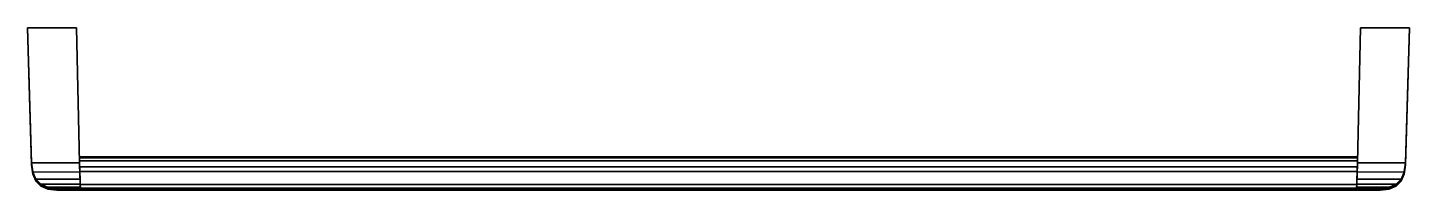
# Model space of a CAD drawing. Header units: millimetres. Extents: x -115 to 115, y -27 to 0.
import ezdxf

# ---------------------------------------------------------------- set-up
doc = ezdxf.new("R2010")
doc.units = ezdxf.units.MM
doc.header["$MEASUREMENT"] = 0
doc.layers.add('METAL', color=118, linetype='Continuous')

msp = doc.modelspace()

# ---------------------------------------------------------------- meshes
at = {"layer": 'METAL'}
mesh = msp.add_polyface(dxfattribs=at)
corners = [(-106.89, 0, -2.16), (-115, 0, -2.16), (-115, 0, -0.98), (-106.89, 0, -0.98), (-114.33, -22.45, -4.5), (-115, 0, -4.5), (-106.89, 0, -4.5), (-106.35, -22.47, -4.5), (-106.89, 0, 4.88), (-115, 0, 4.88), (-114.33, -22.45, 4.88), (-106.36, -22.46, 4.88), (-114.33, -22.74, 2.53), (-115, 0, 2.53), (-115, 0, 1.36), (-114.33, -22.78, 1.36), (-114.16, -24.25, 2.53), (-114.16, -24.29, 1.36), (-106.89, 0, 4.24), (-106.89, 0, 3.72), (-115, 0, 3.72), (-115, 0, 4.24), (-106.89, 0, 0.19), (-115, 0, 0.19), (-115, 0, 1.36), (-106.89, 0, 1.36), (-115, 0, -3.86), (-115, 0, -3.34), (-106.89, 0, -3.34), (-106.89, 0, -3.86), (-114.33, -22.53, -3.86), (-114.33, -22.59, -3.34), (-115, 0, -3.34), (-115, 0, -3.86), (-114.33, -22.82, 0.19), (-115, 0, 0.19), (-115, 0, -0.98), (-114.33, -22.78, -0.98), (-115, 0, 4.24), (-115, 0, 3.72), (-114.33, -22.59, 3.72), (-114.33, -22.53, 4.24), (-113.66, -25.22, -3.86), (-113.66, -25.29, -3.34), (-114.16, -24.11, -3.34), (-114.16, -24.04, -3.86), (-114.16, -24.11, 3.72), (-113.66, -25.29, 3.72), (-113.66, -25.22, 4.24), (-114.16, -24.04, 4.24), (-114.16, -24.29, -0.98), (-114.16, -24.33, 0.19), (-106.89, 0, 2.53), (-115, 0, 2.53), (-114.33, -22.74, -2.16), (-115, 0, -2.16), (-114.16, -24.25, -2.16), (-106.89, 0, 4.88), (-115, 0, 4.88), (-115, 0, -4.5), (-106.89, 0, -4.5), (-114.33, -22.45, -4.5), (-115, 0, -4.5), (-115, 0, 4.88), (-114.33, -22.45, 4.88), (-113.66, -25.15, -4.5), (-114.16, -23.97, -4.5), (-113.66, -25.15, 4.88), (-114.16, -23.97, 4.88), (-113.66, -25.43, 2.53), (-114.16, -23.97, -4.5), (-106.3, -24.03, -4.5), (-114.16, -23.97, 4.88), (-106.31, -24.02, 4.88), (-113.66, -25.15, 4.88), (-106.27, -25.14, 4.88), (-106.27, -25.22, -4.5), (-113.66, -25.15, -4.5)]
mesh.append_faces([[corners[k] for k in face] for face in [(0, 1, 2, 3), (4, 5, 6, 7), (8, 9, 10, 11), (12, 13, 14, 15), (16, 12, 15, 17), (18, 19, 20, 21), (22, 23, 24, 25), (26, 27, 28, 29), (30, 31, 32, 33), (34, 35, 36, 37), (38, 39, 40, 41), (42, 43, 44, 45), (46, 47, 48, 49), (45, 44, 31, 30), (34, 37, 50, 51), (40, 46, 49, 41), (22, 3, 2, 23), (34, 15, 14, 35), (17, 15, 34, 51), (52, 25, 24, 53), (54, 37, 36, 55), (56, 50, 37, 54), (57, 18, 21, 58), (53, 20, 19, 52), (59, 26, 29, 60), (0, 28, 27, 1), (61, 30, 33, 62), (55, 32, 31, 54), (63, 38, 41, 64), (40, 39, 13, 12), (65, 42, 45, 66), (49, 48, 67, 68), (47, 46, 16, 69), (66, 45, 30, 61), (54, 31, 44, 56), (41, 49, 68, 64), (46, 40, 12, 16), (70, 4, 7, 71), (11, 10, 72, 73), (73, 72, 74, 75), (71, 76, 77, 70)]])
mesh = msp.add_polyface(dxfattribs=at)
corners = [(-110.12, -26.95, -2.16), (-106.22, -26.95, -2.16), (-106.22, -26.99, -0.98), (-110.12, -26.99, -0.98), (-106.36, -22.47, -2.16), (-106.89, 0, -2.16), (-106.89, 0, -0.98), (-106.36, -22.47, -0.98), (-110.12, -26.74, 4.24), (-110.12, -26.81, 3.72), (-106.22, -26.81, 3.72), (-106.22, -26.74, 4.24), (-110.12, -27.03, 0.19), (-106.22, -27.03, 0.19), (-106.22, -26.99, 1.36), (-110.12, -26.99, 1.36), (-106.22, -26.74, -3.86), (-106.22, -26.81, -3.34), (-110.12, -26.81, -3.34), (-110.12, -26.74, -3.86), (-106.89, 0, 4.24), (-106.36, -22.47, 4.24), (-106.36, -22.47, 3.72), (-106.89, 0, 3.72), (-106.36, -22.47, 0.19), (-106.89, 0, 0.19), (-106.89, 0, 1.36), (-106.36, -22.47, 1.36), (-106.89, 0, -3.86), (-106.89, 0, -3.34), (-106.36, -22.47, -3.34), (-106.36, -22.47, -3.86), (-110.12, -26.95, 2.53), (-106.22, -26.95, 2.53), (-106.89, 0, 2.53), (-106.36, -22.47, 2.53), (-110.12, -26.66, 4.88), (-106.22, -26.66, 4.88), (-106.22, -26.66, -4.5), (-110.12, -26.66, -4.5), (-106.89, 0, 4.88), (-106.36, -22.46, 4.88), (-106.89, 0, -4.5), (-106.35, -22.47, -4.5), (-106.3, -24.03, -4.5), (-106.31, -24.03, -3.86), (-106.31, -24.03, -3.34), (-106.31, -24.03, -2.16), (-106.31, -24.03, -0.98), (-106.31, -24.03, 0.19), (-106.31, -24.02, 1.36), (-106.31, -24.02, 2.53), (-106.31, -24.02, 3.72), (-106.31, -24.02, 4.24), (-106.31, -24.02, 4.88), (-106.27, -25.14, 4.88), (-106.27, -25.15, 4.24), (-106.27, -25.15, 3.72), (-106.28, -25.16, 2.53), (-106.28, -25.17, 1.36), (-106.28, -25.18, 0.19), (-106.28, -25.19, -0.98), (-106.28, -25.2, -2.16), (-106.27, -25.21, -3.34), (-106.27, -25.21, -3.86), (-110.12, -26.66, -4.5), (-111.63, -26.49, -4.5), (-106.23, -26.43, -4.5), (-106.22, -26.66, -4.5), (-106.23, -26.54, 4.88), (-111.63, -26.49, 4.88), (-110.12, -26.66, 4.88), (-106.22, -26.66, 4.88)]
mesh.append_faces([[corners[k] for k in face] for face in [(0, 1, 2, 3), (4, 5, 6, 7), (8, 9, 10, 11), (12, 13, 14, 15), (16, 17, 18, 19), (20, 21, 22, 23), (24, 25, 26, 27), (28, 29, 30, 31), (12, 3, 2, 13), (25, 24, 7, 6), (32, 15, 14, 33), (34, 35, 27, 26), (36, 8, 11, 37), (33, 10, 9, 32), (38, 16, 19, 39), (0, 18, 17, 1), (40, 41, 21, 20), (34, 23, 22, 35), (42, 28, 31, 43), (5, 4, 30, 29), (44, 43, 31, 45), (45, 31, 30, 46), (46, 30, 4, 47), (47, 4, 7, 48), (48, 7, 24, 49), (49, 24, 27, 50), (50, 27, 35, 51), (51, 35, 22, 52), (52, 22, 21, 53), (53, 21, 41, 54), (54, 55, 56, 53), (53, 56, 57, 52), (52, 57, 58, 51), (51, 58, 59, 50), (50, 59, 60, 49), (49, 60, 61, 48), (48, 61, 62, 47), (62, 63, 46, 47), (46, 63, 64, 45), (65, 66, 67, 68), (69, 70, 71, 72)]])
mesh = msp.add_polyface(dxfattribs=at)
corners = [(110.2, -26.95, -2.16), (110.2, -26.99, -0.98), (106.3, -26.99, -0.98), (106.3, -26.95, -2.16), (106.44, -22.47, -2.16), (106.44, -22.47, -0.98), (106.97, 0, -0.98), (106.97, 0, -2.16), (110.2, -26.74, 4.24), (106.3, -26.74, 4.24), (106.3, -26.81, 3.72), (110.2, -26.81, 3.72), (110.2, -27.03, 0.19), (110.2, -26.99, 1.36), (106.3, -26.99, 1.36), (106.3, -27.03, 0.19), (106.3, -26.74, -3.86), (110.2, -26.74, -3.86), (110.2, -26.81, -3.34), (106.3, -26.81, -3.34), (106.97, 0, 4.24), (106.97, 0, 3.72), (106.44, -22.47, 3.72), (106.44, -22.47, 4.24), (106.44, -22.47, 0.19), (106.44, -22.47, 1.36), (106.97, 0, 1.36), (106.97, 0, 0.19), (106.97, 0, -3.86), (106.44, -22.47, -3.86), (106.44, -22.47, -3.34), (106.97, 0, -3.34), (110.2, -26.95, 2.53), (106.3, -26.95, 2.53), (106.97, 0, 2.53), (106.44, -22.47, 2.53), (110.2, -26.66, 4.88), (106.3, -26.66, 4.88), (106.3, -26.66, -4.5), (110.2, -26.66, -4.5), (106.97, 0, 4.88), (106.44, -22.46, 4.88), (106.97, 0, -4.5), (106.43, -22.47, -4.5), (106.39, -24.03, -4.5), (106.39, -24.03, -3.86), (106.39, -24.03, -3.34), (106.39, -24.03, -2.16), (106.39, -24.03, -0.98), (106.4, -24.03, 0.19), (106.39, -24.02, 1.36), (106.39, -24.02, 2.53), (106.39, -24.02, 3.72), (106.39, -24.02, 4.24), (106.39, -24.02, 4.88), (106.35, -25.15, 4.24), (106.35, -25.14, 4.88), (106.35, -25.15, 3.72), (106.36, -25.16, 2.53), (106.36, -25.17, 1.36), (106.36, -25.18, 0.19), (106.36, -25.19, -0.98), (106.36, -25.2, -2.16), (106.35, -25.21, -3.34), (106.35, -25.21, -3.86), (106.35, -25.22, -4.5), (106.31, -26.54, 4.88), (106.3, -26.66, 4.88), (110.2, -26.66, 4.88), (111.71, -26.49, 4.88)]
mesh.append_faces([[corners[k] for k in face] for face in [(0, 1, 2, 3), (4, 5, 6, 7), (8, 9, 10, 11), (12, 13, 14, 15), (16, 17, 18, 19), (20, 21, 22, 23), (24, 25, 26, 27), (28, 29, 30, 31), (12, 15, 2, 1), (27, 6, 5, 24), (32, 33, 14, 13), (34, 26, 25, 35), (36, 37, 9, 8), (33, 32, 11, 10), (38, 39, 17, 16), (0, 3, 19, 18), (40, 20, 23, 41), (34, 35, 22, 21), (42, 43, 29, 28), (7, 31, 30, 4), (44, 45, 29, 43), (45, 46, 30, 29), (46, 47, 4, 30), (47, 48, 5, 4), (48, 49, 24, 5), (49, 50, 25, 24), (50, 51, 35, 25), (51, 52, 22, 35), (52, 53, 23, 22), (53, 54, 41, 23), (54, 53, 55, 56), (53, 52, 57, 55), (52, 51, 58, 57), (51, 50, 59, 58), (50, 49, 60, 59), (49, 48, 61, 60), (48, 47, 62, 61), (62, 47, 46, 63), (46, 45, 64, 63), (45, 44, 65, 64), (66, 67, 68, 69)]])
mesh = msp.add_polyface(dxfattribs=at)
corners = [(106.97, 0, -2.16), (106.97, 0, -0.98), (115.08, 0, -0.98), (115.08, 0, -2.16), (114.41, -22.45, -4.5), (106.43, -22.47, -4.5), (106.97, 0, -4.5), (115.08, 0, -4.5), (106.97, 0, 4.88), (106.44, -22.46, 4.88), (114.41, -22.45, 4.88), (115.08, 0, 4.88), (114.41, -22.74, 2.53), (114.41, -22.78, 1.36), (115.08, 0, 1.36), (115.08, 0, 2.53), (114.24, -24.25, 2.53), (114.24, -24.29, 1.36), (106.97, 0, 4.24), (115.08, 0, 4.24), (115.08, 0, 3.72), (106.97, 0, 3.72), (106.97, 0, 0.19), (106.97, 0, 1.36), (115.08, 0, 1.36), (115.08, 0, 0.19), (115.08, 0, -3.86), (106.97, 0, -3.86), (106.97, 0, -3.34), (115.08, 0, -3.34), (114.41, -22.53, -3.86), (115.08, 0, -3.86), (115.08, 0, -3.34), (114.41, -22.59, -3.34), (114.41, -22.82, 0.19), (114.41, -22.78, -0.98), (115.08, 0, -0.98), (115.08, 0, 0.19), (115.08, 0, 4.24), (114.41, -22.53, 4.24), (114.41, -22.59, 3.72), (115.08, 0, 3.72), (113.74, -25.22, -3.86), (114.24, -24.04, -3.86), (114.24, -24.11, -3.34), (113.74, -25.29, -3.34), (114.24, -24.11, 3.72), (114.24, -24.04, 4.24), (113.74, -25.22, 4.24), (113.74, -25.29, 3.72), (114.24, -24.33, 0.19), (114.24, -24.29, -0.98), (106.97, 0, 2.53), (115.08, 0, 2.53), (114.41, -22.74, -2.16), (115.08, 0, -2.16), (114.24, -24.25, -2.16), (106.97, 0, 4.88), (115.08, 0, 4.88), (115.08, 0, -4.5), (106.97, 0, -4.5), (114.41, -22.45, -4.5), (115.08, 0, -4.5), (115.08, 0, 4.88), (114.41, -22.45, 4.88), (113.74, -25.15, -4.5), (114.24, -23.97, -4.5), (113.74, -25.43, -2.16), (114.24, -23.97, 4.88), (113.74, -25.15, 4.88), (113.74, -25.43, 2.53), (114.24, -23.97, -4.5), (106.39, -24.03, -4.5), (106.39, -24.02, 4.88), (114.24, -23.97, 4.88), (113.74, -25.15, 4.88), (106.35, -25.14, 4.88), (113.74, -25.15, -4.5), (106.35, -25.22, -4.5)]
mesh.append_faces([[corners[k] for k in face] for face in [(0, 1, 2, 3), (4, 5, 6, 7), (8, 9, 10, 11), (12, 13, 14, 15), (16, 17, 13, 12), (18, 19, 20, 21), (22, 23, 24, 25), (26, 27, 28, 29), (30, 31, 32, 33), (34, 35, 36, 37), (38, 39, 40, 41), (42, 43, 44, 45), (46, 47, 48, 49), (43, 30, 33, 44), (34, 50, 51, 35), (40, 39, 47, 46), (22, 25, 2, 1), (34, 37, 14, 13), (17, 50, 34, 13), (52, 53, 24, 23), (54, 55, 36, 35), (56, 54, 35, 51), (57, 58, 19, 18), (53, 52, 21, 20), (59, 60, 27, 26), (0, 3, 29, 28), (61, 62, 31, 30), (55, 54, 33, 32), (63, 64, 39, 38), (40, 12, 15, 41), (65, 66, 43, 42), (56, 67, 45, 44), (47, 68, 69, 48), (49, 70, 16, 46), (66, 61, 30, 43), (54, 56, 44, 33), (39, 64, 68, 47), (46, 16, 12, 40), (71, 72, 5, 4), (9, 73, 74, 10), (75, 74, 73, 76), (72, 71, 77, 78)]])
mesh = msp.add_polyface(dxfattribs=at)
corners = [(-106.27, -25.22, -4.5), (-106.27, -25.21, -3.86), (-106.24, -26.04, -3.86), (-106.24, -26.04, -4.5), (-106.27, -25.21, -3.34), (-106.25, -26.04, -3.34), (-106.28, -25.2, -2.16), (-106.25, -26.03, -2.16), (-106.28, -25.19, -0.98), (-106.25, -26.02, -0.98), (-106.28, -25.18, 0.19), (-106.25, -26.01, 0.19), (-106.28, -25.17, 1.36), (-106.25, -26.01, 1.36), (-106.28, -25.16, 2.53), (-106.25, -26, 2.53), (-106.27, -25.15, 3.72), (-106.25, -25.99, 3.72), (-106.27, -25.15, 4.24), (-106.25, -25.99, 4.24), (-106.27, -25.14, 4.88), (-106.24, -25.98, 4.88), (-106.31, -24.03, -3.86), (-106.3, -24.03, -4.5), (-106.22, -26.66, -4.5), (-106.23, -26.43, -4.5), (-106.23, -26.44, -3.86), (-106.22, -26.74, -3.86), (-106.23, -26.45, -3.34), (-106.22, -26.81, -3.34), (-106.24, -26.46, -2.16), (-106.22, -26.95, -2.16), (-106.24, -26.47, -0.98), (-106.22, -26.99, -0.98), (-106.24, -26.49, 0.19), (-106.22, -27.03, 0.19), (-106.24, -26.5, 1.36), (-106.22, -26.99, 1.36), (-106.24, -26.51, 2.53), (-106.22, -26.95, 2.53), (-106.23, -26.53, 3.72), (-106.22, -26.81, 3.72), (-106.23, -26.53, 4.24), (-106.22, -26.74, 4.24), (-106.23, -26.54, 4.88), (-106.22, -26.66, 4.88), (-106.36, -22.13, 2.56), (-106.34, -23.15, 3.72), (106.42, -23.15, 3.72), (106.44, -22.13, 2.56), (106.39, -23.9, 4.3), (-106.31, -23.9, 4.3), (-106.24, -26.05, 4.88), (106.32, -26.05, 4.88), (106.3, -26.8, 3.72), (-106.22, -26.8, 3.72), (-106.22, -26.96, 2.56), (106.3, -26.96, 2.56), (106.44, -21.61, 1.37), (-106.36, -21.61, 1.37), (106.3, -26.67, -4.5), (-106.22, -26.67, -4.5), (-106.24, -26.05, -4.5), (106.32, -26.05, -4.5), (106.3, -26.67, 4.88), (-106.22, -26.67, 4.88), (106.44, -21.46, 0.19), (-106.36, -21.46, 0.19), (106.3, -26.74, 4.3), (-106.22, -26.74, 4.3), (106.3, -26.99, 1.37), (-106.22, -26.99, 1.37), (106.3, -26.67, 4.88), (-106.22, -26.67, 4.88)]
mesh.append_faces([[corners[k] for k in face] for face in [(0, 1, 2, 3), (1, 4, 5, 2), (4, 6, 7, 5), (6, 8, 9, 7), (8, 10, 11, 9), (10, 12, 13, 11), (12, 14, 15, 13), (14, 16, 17, 15), (16, 18, 19, 17), (18, 20, 21, 19), (22, 1, 0, 23), (24, 25, 26, 27), (27, 26, 28, 29), (29, 28, 30, 31), (31, 30, 32, 33), (33, 32, 34, 35), (34, 36, 37, 35), (36, 38, 39, 37), (38, 40, 41, 39), (40, 42, 43, 41), (42, 44, 45, 43), (21, 44, 42, 19), (19, 42, 40, 17), (17, 40, 38, 15), (15, 38, 36, 13), (13, 36, 34, 11), (11, 34, 32, 9), (9, 32, 30, 7), (7, 30, 28, 5), (5, 28, 26, 2), (2, 26, 25, 3), (46, 47, 48, 49), (50, 51, 52, 53), (54, 55, 56, 57), (49, 58, 59, 46), (47, 51, 50, 48), (60, 61, 62, 63), (64, 53, 52, 65), (66, 67, 59, 58), (68, 69, 55, 54), (70, 57, 56, 71), (72, 73, 69, 68)]])
mesh = msp.add_polyface(dxfattribs=at)
corners = [(106.35, -25.22, -4.5), (106.32, -26.04, -4.5), (106.32, -26.04, -3.86), (106.35, -25.21, -3.86), (106.33, -26.04, -3.34), (106.35, -25.21, -3.34), (106.33, -26.03, -2.16), (106.36, -25.2, -2.16), (106.33, -26.02, -0.98), (106.36, -25.19, -0.98), (106.33, -26.01, 0.19), (106.36, -25.18, 0.19), (106.33, -26.01, 1.36), (106.36, -25.17, 1.36), (106.33, -26, 2.53), (106.36, -25.16, 2.53), (106.33, -25.99, 3.72), (106.35, -25.15, 3.72), (106.33, -25.99, 4.24), (106.35, -25.15, 4.24), (106.32, -25.98, 4.88), (106.35, -25.14, 4.88), (106.3, -26.66, -4.5), (106.3, -26.74, -3.86), (106.31, -26.44, -3.86), (106.31, -26.43, -4.5), (106.3, -26.81, -3.34), (106.31, -26.45, -3.34), (106.3, -26.95, -2.16), (106.32, -26.46, -2.16), (106.3, -26.99, -0.98), (106.32, -26.47, -0.98), (106.3, -27.03, 0.19), (106.32, -26.49, 0.19), (106.3, -26.99, 1.36), (106.32, -26.5, 1.36), (106.3, -26.95, 2.53), (106.32, -26.51, 2.53), (106.3, -26.81, 3.72), (106.31, -26.53, 3.72), (106.3, -26.74, 4.24), (106.31, -26.53, 4.24), (106.3, -26.66, 4.88), (106.31, -26.54, 4.88), (106.3, -26.99, -0.99), (-106.22, -26.99, -0.99), (-106.22, -26.96, -2.17), (106.3, -26.96, -2.17), (-106.22, -26.8, -3.32), (106.3, -26.8, -3.32), (-106.22, -26.74, -3.9), (106.3, -26.74, -3.9), (-106.22, -26.67, -4.5), (106.3, -26.67, -4.5), (106.42, -23.15, -3.32), (-106.34, -23.15, -3.32), (-106.36, -22.13, -2.17), (106.44, -22.13, -2.17), (106.44, -21.61, -0.99), (-106.36, -21.61, -0.99), (-106.36, -21.46, 0.19), (106.44, -21.46, 0.19), (106.3, -26.99, 1.37), (-106.22, -26.99, 1.37), (-106.22, -27.03, 0.19), (106.3, -27.03, 0.19), (106.39, -23.9, -3.9), (-106.31, -23.9, -3.9), (106.32, -26.05, -4.5), (-106.24, -26.05, -4.5)]
mesh.append_faces([[corners[k] for k in face] for face in [(0, 1, 2, 3), (3, 2, 4, 5), (5, 4, 6, 7), (7, 6, 8, 9), (9, 8, 10, 11), (11, 10, 12, 13), (13, 12, 14, 15), (15, 14, 16, 17), (17, 16, 18, 19), (19, 18, 20, 21), (22, 23, 24, 25), (23, 26, 27, 24), (26, 28, 29, 27), (28, 30, 31, 29), (30, 32, 33, 31), (33, 32, 34, 35), (35, 34, 36, 37), (37, 36, 38, 39), (39, 38, 40, 41), (41, 40, 42, 43), (20, 18, 41, 43), (18, 16, 39, 41), (16, 14, 37, 39), (14, 12, 35, 37), (12, 10, 33, 35), (10, 8, 31, 33), (8, 6, 29, 31), (6, 4, 27, 29), (4, 2, 24, 27), (2, 1, 25, 24), (44, 45, 46, 47), (46, 48, 49, 47), (50, 51, 49, 48), (52, 53, 51, 50), (54, 55, 56, 57), (58, 59, 60, 61), (62, 63, 64, 65), (65, 64, 45, 44), (66, 67, 55, 54), (57, 56, 59, 58), (66, 68, 69, 67)]])
mesh = msp.add_polyface(dxfattribs=at)
corners = [(-110.12, -26.95, 2.53), (-111.63, -26.78, 2.53), (-111.63, -26.82, 1.36), (-110.12, -26.99, 1.36), (-112.81, -26.28, 2.53), (-112.81, -26.32, 1.36), (-113.66, -25.43, 2.53), (-113.66, -25.47, 1.36), (-114.16, -24.25, 2.53), (-114.16, -24.29, 1.36), (-110.12, -26.74, -3.86), (-110.12, -26.81, -3.34), (-111.63, -26.64, -3.34), (-111.63, -26.57, -3.86), (-110.12, -27.03, 0.19), (-111.63, -26.86, 0.19), (-111.63, -26.82, -0.98), (-110.12, -26.99, -0.98), (-111.63, -26.64, 3.72), (-110.12, -26.81, 3.72), (-110.12, -26.74, 4.24), (-111.63, -26.57, 4.24), (-112.81, -26.13, -3.34), (-112.81, -26.07, -3.86), (-112.81, -26.36, 0.19), (-112.81, -26.32, -0.98), (-112.81, -26.13, 3.72), (-112.81, -26.07, 4.24), (-113.66, -25.29, -3.34), (-113.66, -25.22, -3.86), (-113.66, -25.51, 0.19), (-113.66, -25.47, -0.98), (-113.66, -25.29, 3.72), (-113.66, -25.22, 4.24), (-114.16, -24.33, 0.19), (-114.16, -24.29, -0.98), (-110.12, -26.95, -2.16), (-111.63, -26.78, -2.16), (-112.81, -26.28, -2.16), (-113.66, -25.43, -2.16), (-114.16, -24.25, -2.16), (-110.12, -26.66, -4.5), (-111.63, -26.49, -4.5), (-110.12, -26.66, 4.88), (-111.63, -26.49, 4.88), (-112.81, -25.99, -4.5), (-112.81, -25.99, 4.88), (-113.66, -25.15, -4.5), (-113.62, -25.18, 4.88), (-113.66, -25.15, 4.88), (-114.16, -24.11, -3.34), (-112.81, -25.99, -4.5), (-113.66, -25.15, -4.5), (-106.27, -25.22, -4.5), (-106.24, -26.04, -4.5), (-106.27, -25.14, 4.88), (-113.62, -25.18, 4.88), (-112.81, -25.99, 4.88), (-106.24, -25.98, 4.88), (-113.66, -25.15, 4.88), (-111.63, -26.49, 4.88), (-106.23, -26.54, 4.88), (-106.23, -26.43, -4.5), (-111.63, -26.49, -4.5)]
mesh.append_faces([[corners[k] for k in face] for face in [(0, 1, 2, 3), (1, 4, 5, 2), (4, 6, 7, 5), (6, 8, 9, 7), (10, 11, 12, 13), (14, 15, 16, 17), (18, 19, 20, 21), (13, 12, 22, 23), (24, 25, 16, 15), (26, 18, 21, 27), (23, 22, 28, 29), (30, 31, 25, 24), (32, 26, 27, 33), (34, 35, 31, 30), (14, 3, 2, 15), (2, 5, 24, 15), (5, 7, 30, 24), (7, 9, 34, 30), (36, 17, 16, 37), (37, 16, 25, 38), (38, 25, 31, 39), (39, 31, 35, 40), (41, 10, 13, 42), (37, 12, 11, 36), (21, 20, 43, 44), (19, 18, 1, 0), (42, 13, 23, 45), (38, 22, 12, 37), (27, 21, 44, 46), (18, 26, 4, 1), (45, 23, 29, 47), (39, 28, 22, 38), (33, 27, 46, 48), (33, 48, 49, 49), (26, 32, 6, 4), (40, 50, 28, 39), (51, 52, 53, 54), (55, 56, 57, 58), (56, 55, 59, 59), (60, 61, 58, 57), (54, 62, 63, 51)]])
mesh = msp.add_polyface(dxfattribs=at)
corners = [(110.2, -26.95, 2.53), (110.2, -26.99, 1.36), (111.71, -26.82, 1.36), (111.71, -26.78, 2.53), (112.89, -26.32, 1.36), (112.89, -26.28, 2.53), (113.74, -25.47, 1.36), (113.74, -25.43, 2.53), (114.24, -24.29, 1.36), (114.24, -24.25, 2.53), (110.2, -26.74, -3.86), (111.71, -26.57, -3.86), (111.71, -26.64, -3.34), (110.2, -26.81, -3.34), (110.2, -27.03, 0.19), (110.2, -26.99, -0.98), (111.71, -26.82, -0.98), (111.71, -26.86, 0.19), (111.71, -26.64, 3.72), (111.71, -26.57, 4.24), (110.2, -26.74, 4.24), (110.2, -26.81, 3.72), (112.89, -26.07, -3.86), (112.89, -26.13, -3.34), (112.89, -26.36, 0.19), (112.89, -26.32, -0.98), (112.89, -26.13, 3.72), (112.89, -26.07, 4.24), (113.74, -25.22, -3.86), (113.74, -25.29, -3.34), (113.74, -25.51, 0.19), (113.74, -25.47, -0.98), (113.74, -25.29, 3.72), (113.74, -25.22, 4.24), (114.24, -24.33, 0.19), (114.24, -24.29, -0.98), (110.2, -26.95, -2.16), (111.71, -26.78, -2.16), (112.89, -26.28, -2.16), (113.74, -25.43, -2.16), (114.24, -24.25, -2.16), (110.2, -26.66, -4.5), (111.71, -26.49, -4.5), (111.71, -26.49, 4.88), (110.2, -26.66, 4.88), (112.89, -25.99, -4.5), (112.89, -25.99, 4.88), (113.74, -25.15, -4.5), (113.74, -25.15, 4.88), (113.7, -25.18, 4.88), (112.89, -25.99, -4.5), (106.32, -26.04, -4.5), (106.35, -25.22, -4.5), (113.74, -25.15, -4.5), (106.35, -25.14, 4.88), (106.32, -25.98, 4.88), (112.89, -25.99, 4.88), (113.7, -25.18, 4.88), (113.74, -25.15, 4.88), (110.2, -26.66, -4.5), (106.3, -26.66, -4.5), (106.31, -26.43, -4.5), (111.71, -26.49, -4.5), (111.71, -26.49, 4.88), (106.31, -26.54, 4.88)]
mesh.append_faces([[corners[k] for k in face] for face in [(0, 1, 2, 3), (3, 2, 4, 5), (5, 4, 6, 7), (7, 6, 8, 9), (10, 11, 12, 13), (14, 15, 16, 17), (18, 19, 20, 21), (11, 22, 23, 12), (24, 17, 16, 25), (26, 27, 19, 18), (22, 28, 29, 23), (30, 24, 25, 31), (32, 33, 27, 26), (34, 30, 31, 35), (14, 17, 2, 1), (2, 17, 24, 4), (4, 24, 30, 6), (6, 30, 34, 8), (36, 37, 16, 15), (37, 38, 25, 16), (38, 39, 31, 25), (39, 40, 35, 31), (41, 42, 11, 10), (37, 36, 13, 12), (19, 43, 44, 20), (21, 0, 3, 18), (42, 45, 22, 11), (38, 37, 12, 23), (27, 46, 43, 19), (18, 3, 5, 26), (45, 47, 28, 22), (39, 38, 23, 29), (33, 48, 49, 46), (33, 46, 27, 27), (26, 5, 7, 32), (50, 51, 52, 53), (54, 55, 56, 57), (57, 58, 54, 54), (59, 60, 61, 62), (63, 56, 55, 64), (51, 50, 62, 61)]])

doc.saveas('drawing.dxf')
